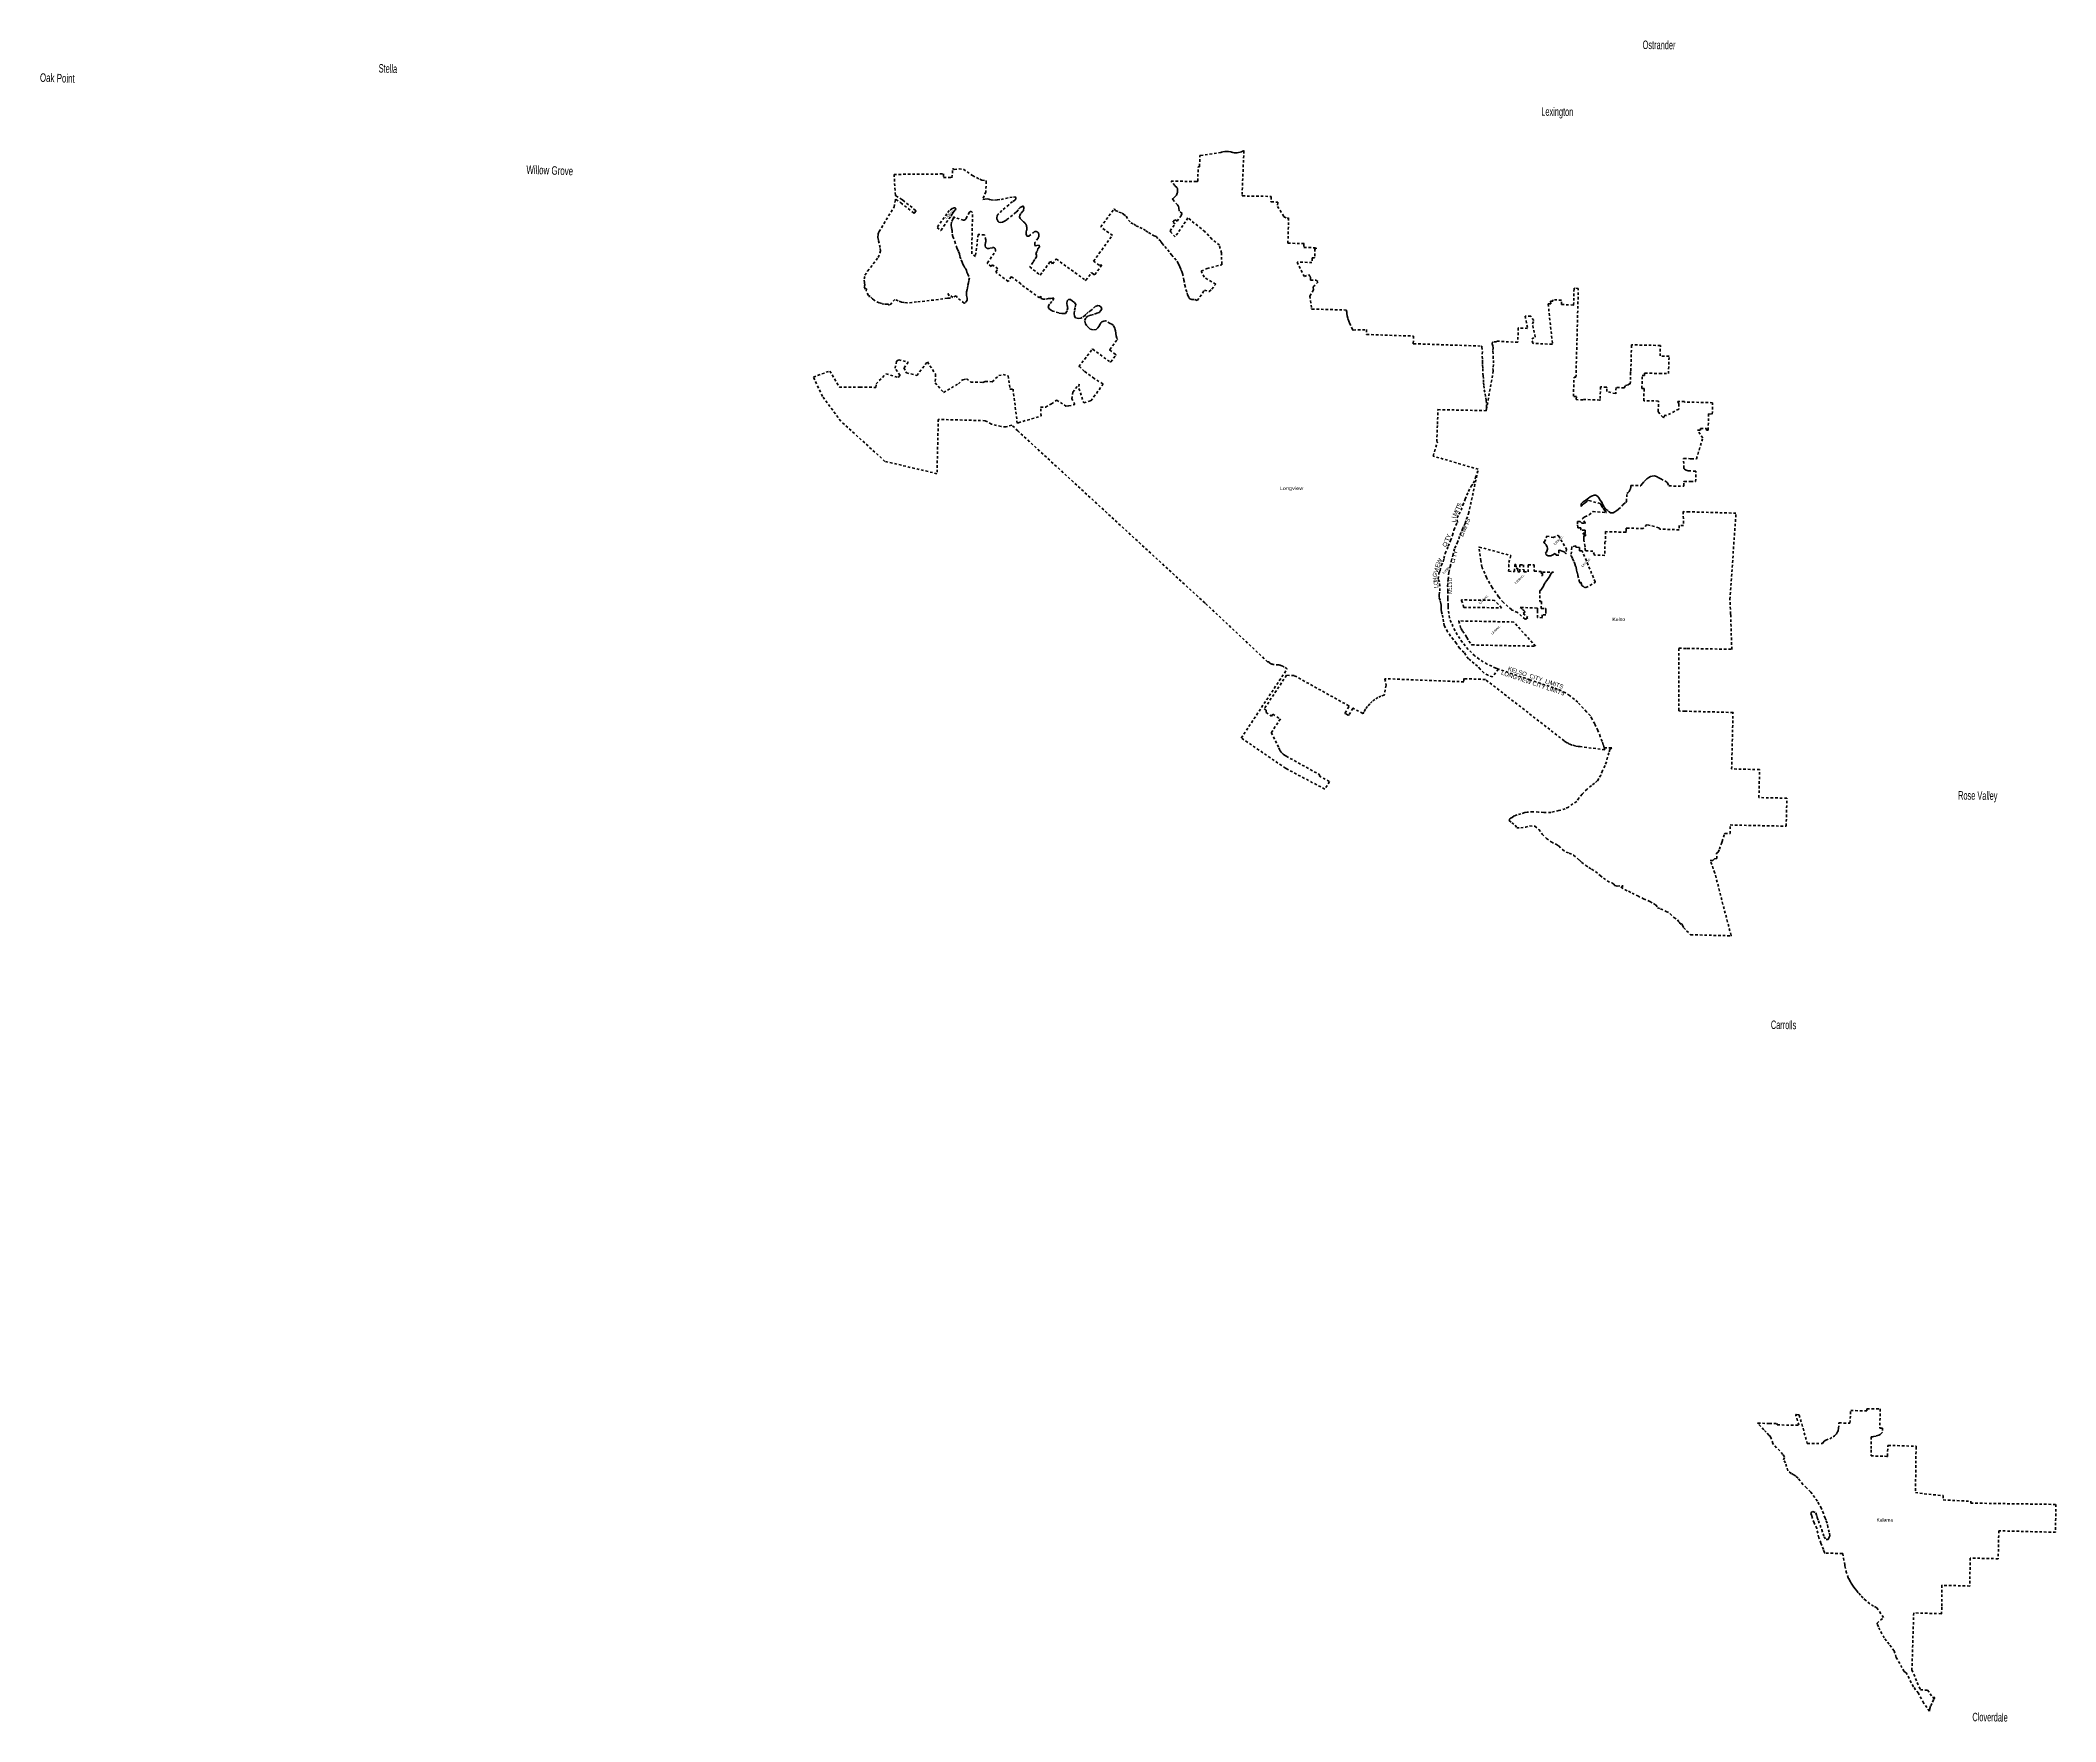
# Model space of a CAD drawing. Header units: feet. Extents: x -903180 to 1023491, y -707744 to 564635.
# Drawn here: x -554272 to -459168, y -550858 to -471551 of the extents above; entities that cross this region are included whole.
import ezdxf

# ---------------------------------------------------------------- set-up
doc = ezdxf.new("R2010")
doc.units = ezdxf.units.FT
doc.header["$LTSCALE"] = 80
doc.linetypes.add('SHORT_DASHED', pattern=[2.7, 1.5, -1.2])
doc.layers.add('13', color=7, linetype='SHORT_DASHED', lineweight=40)
for name, color, linetype in [('15', 7, 'Continuous'), ('16', 7, 'Continuous'), ('36', 7, 'Continuous')]:
    doc.layers.add(name, color=color, linetype=linetype)

msp = doc.modelspace()

# ---------------------------------------------------------------- linework, layer by layer
at = {"layer": '13'}
for p, q in [((-500605.3, -479317.32), (-500837.74, -479055.82)), ((-508026, -479957.05), (-507976, -480013.05)), ((-514629.33, -481484.75), (-514638.43, -481330.02)), ((-509217.31, -481373.72), (-509223.77, -481364.84)), ((-494264.08, -482032.19), (-494962.08, -482010.79)), ((-510637.19, -482280.02), (-510595.43, -482332.3)), ((-504666.12, -482509.73), (-504645.59, -482524.73)), ((-503571.39, -485121.17), (-503624.44, -485005.49)), ((-477820.96, -485945.27), (-479164.23, -485914.26)), ((-479213, -492549.05), (-478776.27, -492558.46)), ((-481395.04, -494654.25), (-481553.97, -494648.07)), ((-496327.97, -500869.06), (-496354, -500868.05)), ((-476430.24, -513714.26), (-476407.54, -513738.06)), ((-471650.49, -539148.65), (-471809.19, -539019.64))]:
    msp.add_line(p, q, dxfattribs=at)
for points in [[(-500837.74, -479055.82), (-500855.75, -479035.55), (-500836.16, -479022.35), (-500801.13, -478998.74), (-500778.76, -478983.68), (-500761.13, -478968.98), (-500743.51, -478954.29), (-500712.16, -478922.03), (-500684.36, -478886.68), (-500660.4, -478848.61), (-500640.55, -478808.25), (-500625.03, -478766.03), (-500614.01, -478722.42), (-500607.61, -478677.9), (-500605.9, -478632.96), (-500608.89, -478588.08), (-500616.56, -478543.76), (-500620.61, -478527.6), (-500621.58, -478524.8), (-500625.36, -478515.87), (-500630.06, -478507.4), (-500635.62, -478499.45), (-500641.94, -478492.11), (-500740.94, -478400.11), (-500915.36, -478191.07), (-499691.25, -478214.63), (-499657.59, -478215.29), (-499656.77, -478195.02), (-499629.51, -477520.02), (-499629.33, -477515.7), (-499608.7, -477516.1), (-499590.03, -477516.46), (-499569.33, -477516.85), (-499568.52, -477496.84), (-499548.46, -477000.05), (-499547.63, -476979.49), (-499534.84, -476978.5), (-499523.79, -476977.64), (-498568.08, -476841.25), (-498557.34, -476839.72), (-498528.08, -476831.54), (-498463, -476813.37), (-498375.91, -476798.64), (-498287.76, -476793.09), (-498199.51, -476796.78), (-498112.13, -476809.68), (-498091.35, -476814.5), (-498064.12, -476820.81), (-498051.35, -476824.65), (-498004.35, -476838.81), (-497935.61, -476851.87), (-497865.88, -476857.67), (-497795.92, -476856.15), (-497726.51, -476847.33), (-497658.4, -476831.31), (-497592.34, -476808.25), (-497538.57, -476782.9), (-497523.75, -476775.23), (-497498.57, -476758.16), (-497496.6, -476757.1), (-497476.54, -476746.6), (-497477.41, -476767.99), (-497562.21, -478867.73), (-497563.14, -478890.77), (-497543.02, -478891.1), (-496211.4, -478912.91), (-496191.41, -478913.24), (-496191.92, -478933.01), (-496197.65, -479153.38), (-496198.16, -479173.17), (-496178.17, -479173.49), (-495898.45, -479178.07), (-495878.2, -479178.4), (-495878.97, -479208.06), (-495883.52, -479383.11), (-495586.17, -479873.1), (-495428.32, -479958.02), (-495367.37, -479922.04), (-495398.46, -481116.99), (-494660.85, -481139.61), (-494639.01, -481140.28), (-494639.58, -481160.22), (-494644.1, -481320.21), (-494060.16, -481338.11), (-494058.11, -481378.19), (-494107.09, -481376.68), (-494125.48, -481376.12), (-494126.04, -481396.07), (-494137.41, -481797.97), (-494137.92, -481815.95), (-494157.98, -481815.33), (-494241.07, -481812.78), (-494257.86, -481812.27), (-494258.42, -481832.17), (-494264.08, -482032.19)], [(-514638.43, -481330.02), (-514720, -480988.05), (-514724.92, -480971.68), (-514737.92, -480914.69), (-514744.89, -480856.65), (-514745.76, -480798.21), (-514740.52, -480739.99), (-514729.21, -480682.65), (-514711.98, -480626.79), (-514689, -480573.05), (-513979, -479405.05), (-513919.01, -479073.53), (-513914.15, -479046.69), (-513895.39, -479058.91), (-513699.6, -479186.45), (-513677.31, -479200.97), (-513659.6, -479215.08), (-513051.75, -479699.31), (-513031.62, -479715.34), (-513018.46, -479695.54), (-512961.07, -479609.13), (-512948.32, -479589.94), (-512967.78, -479574.43), (-513570.47, -479094.31), (-513588.95, -479079.6), (-513610.47, -479065.82), (-513898.53, -478881.39), (-513919.41, -478868.03), (-513920.67, -478848.59), (-513984, -477875.05), (-511650, -477854.05), (-511648, -478025.05), (-511256, -478029.05), (-511211.15, -477626.72), (-511208.34, -477601.51), (-511188.92, -477613.82), (-511141.09, -477644.14), (-510914.23, -477605.36), (-510703.81, -477632.71), (-510540.08, -477756.13), (-510286.41, -477930.26), (-509940.49, -478106.95), (-509834.46, -478151.74), (-509658.59, -478177.71), (-509638.42, -478180.32), (-509639.08, -478207.16), (-509651, -478691.05), (-509801, -479053.05), (-509695, -479041.05), (-509596, -479030.05), (-509524, -479041.79), (-509504, -479045.05), (-509484, -479053.8), (-509409, -479076.05), (-509242, -479091.05), (-509105, -479068.05), (-508933, -479057.05), (-508523, -478969.05), (-508347, -478946.05), (-508275, -478935.05), (-508252, -478954.05), (-508241, -478996.05), (-508241, -479041.05), (-508271, -479080.05), (-508389, -479159.05), (-508572, -479308.05), (-508895, -479582.05), (-509082, -479772.05), (-509124, -479837.05), (-509128, -479924.05), (-509128, -479970.05), (-509101, -480035.05), (-509078, -480096.05), (-509044, -480130.05), (-508979, -480149.05), (-508865, -480134.05), (-508766, -480080.05), (-508659, -480008.05), (-508496, -479879.05), (-508298, -479723.05), (-508195, -479639.05), (-508108, -479513.05), (-508035, -479437.05), (-507971, -479399.05), (-507902, -479373.05), (-507882.8, -479377.82), (-507870.35, -479405.85), (-507865.68, -479457.24), (-507870.35, -479574.02), (-507878.13, -479594.27), (-507902, -479612.05), (-508009, -479722.05), (-508047, -479800.05), (-508060, -479882.05), (-508026, -479957.05)], [(-504645.59, -482524.73), (-504549.33, -482595.05), (-504520.77, -482615.91), (-504509.33, -482600.57), (-504176.5, -482153.94), (-504303.6, -482155.94), (-504568.63, -481964.01), (-503680.94, -480752.61), (-504230.06, -480351.47), (-503607.59, -479516.15), (-503592.7, -479496.16), (-503578.02, -479516.15), (-503537.2, -479571.72), (-503372.24, -479653.04), (-503217.05, -479707.39), (-503152.22, -479746.52), (-503034.49, -479847.81), (-502923.14, -480028.18), (-502811.9, -480159.32), (-502673.49, -480225.01), (-502556.89, -480294.6), (-502392.12, -480373.25), (-502219.55, -480452.52), (-502105.51, -480535.08), (-501969.52, -480612.01), (-501800.33, -480723.86), (-501707.89, -480778.92), (-501617.05, -480810.68), (-501485.71, -480942.34), (-501392.48, -481039.75), (-501333.26, -481134.72), (-501206.56, -481269.86), (-500950.51, -481588.44), (-500889.9, -481664.24), (-500747, -481831.89), (-500621.93, -481973.6), (-500569.53, -482076.13), (-500526.21, -482160.6), (-500495.73, -482234.51), (-500444.29, -482362.95), (-500422.9, -482423.65), (-500407.88, -482459.88), (-500372.38, -482546.79), (-500329.66, -482747.32), (-500302.96, -482861.71), (-500273.83, -483050.57), (-500265.06, -483095.36), (-500211.4, -483309.6), (-500145.47, -483458.54), (-500131.85, -483562.15), (-500068.34, -483687.33), (-500019.01, -483741.97), (-499938.19, -483774.15), (-499794.56, -483779.69), (-499682.62, -483816.66), (-499675.48, -483823.97), (-499335.42, -483339.48), (-499109, -483405.53), (-498986.1, -483294.59), (-498806.15, -483055.24), (-499354.64, -482728.09), (-499489.34, -482438.15), (-499216.63, -482315.69), (-498540, -482143.6), (-498519.71, -482138.44), (-498520.62, -482109.05), (-498537, -481580.05), (-498630, -481214.05), (-498985.01, -480924.14), (-499314.64, -480575.29), (-500115.65, -479929.69), (-500720.53, -480825.45), (-500910.12, -480617.55), (-500930.88, -480601), (-500918.16, -480587.01), (-500960.02, -480542.53), (-500720.7, -480213.94), (-500829.54, -480126.84), (-500749.35, -480024.22), (-500725.4, -480041.36), (-500707.63, -480019.48), (-500626.8, -480084.17), (-500427.01, -479808.58), (-500440.42, -479797.85), (-500381.38, -479717.08), (-500517.2, -479609.02), (-500536.86, -479593.23), (-500536.65, -479585.57), (-500535.83, -479556.2), (-500539.79, -479499.79), (-500549.63, -479444.1), (-500565.24, -479389.74), (-500578.35, -479357.32), (-500585.53, -479339.56), (-500605.3, -479317.32)], [(-509223.77, -481364.84), (-509231.14, -481356.68), (-509239.31, -481349.34), (-509248.21, -481342.89), (-509257.73, -481337.41), (-509267.77, -481332.95), (-509278.22, -481329.57), (-509288.97, -481327.3), (-509299.9, -481326.17), (-509310.89, -481326.18), (-509321.81, -481327.34), (-509332.56, -481329.64), (-509343, -481333.05), (-509484, -481361.05), (-509485.51, -481361.7), (-509499.34, -481366.8), (-509513.63, -481370.43), (-509528.23, -481372.54), (-509542.96, -481373.11), (-509557.67, -481372.14), (-509572.21, -481369.64), (-509586.4, -481365.64), (-509600.09, -481360.17), (-509613.14, -481353.3), (-509625.39, -481345.1), (-509636.73, -481335.67), (-509647.01, -481325.1), (-509656.14, -481313.52), (-509664, -481301.05), (-509685, -481242.05), (-509689, -481185.05), (-509667, -481097.05), (-509661.51, -481079.65), (-509655.01, -481050.7), (-509651.58, -481021.24), (-509651.24, -480991.58), (-509654, -480962.05), (-509721.72, -480720.28), (-510013.15, -480714.36), (-510143.48, -481752.3), (-510319.95, -481618.18), (-510281, -479673.14), (-510301.07, -479654.99), (-510321, -479639.84), (-510323.99, -479638.13), (-510332.24, -479634.49), (-510340.83, -479631.74), (-510349.66, -479629.89), (-510358.63, -479628.98), (-510367.65, -479629.01), (-510376.62, -479629.98), (-510385.44, -479631.89), (-510394, -479634.71), (-510402.23, -479638.4), (-510410.03, -479642.94), (-510417.31, -479648.27), (-510423.99, -479654.32), (-510430, -479661.05), (-510593, -479966.05), (-510596.45, -479974.42), (-510601.1, -479983.11), (-510606.63, -479991.26), (-510612.97, -479998.78), (-510620.07, -480005.6), (-510627.85, -480011.64), (-510636.21, -480016.84), (-510645.07, -480021.13), (-510654.33, -480024.48), (-510663.89, -480026.84), (-510673.65, -480028.18), (-510683.49, -480028.5), (-510693.31, -480027.79), (-510703, -480026.05), (-511102, -479922.05), (-511184.17, -479877.46), (-511185.95, -479934.07), (-511203.02, -479986.42), (-511269.02, -480135.49), (-511292.91, -480274.31), (-511274.7, -480410.86), (-511247.39, -480515.55), (-511242.84, -480688.52), (-511215.53, -480806.86), (-511115.39, -481039), (-511043.42, -481270.21), (-511040.6, -481285.38), (-511003.4, -481391.73), (-510944.42, -481505.16), (-510899.67, -481621.93), (-510873.25, -481743.85), (-510818.17, -481897.31), (-510773.51, -482016.09), (-510731.64, -482108.59), (-510691.48, -482194.97), (-510637.19, -482280.02)], [(-507976, -480013.05), (-507932, -480056.05), (-507923.67, -480064.05), (-507914, -480084.05), (-507894, -480096.51), (-507880.19, -480105.12), (-507848.76, -480129.61), (-507820.07, -480157.26), (-507794.42, -480187.75), (-507772.1, -480220.76), (-507753.35, -480255.92), (-507738.38, -480292.84), (-507727.36, -480331.13), (-507720.39, -480370.36), (-507717.57, -480410.1), (-507718.91, -480449.93), (-507724.41, -480489.39), (-507734, -480528.05), (-507743.78, -480581.94), (-507747.87, -480636.55), (-507746.24, -480691.3), (-507740.31, -480735.05), (-507737.01, -480755.02), (-507722.61, -480775.05), (-507718.41, -480778.99), (-507712.33, -480783.6), (-507705.8, -480787.56), (-507698.9, -480790.8), (-507691.69, -480793.31), (-507684.26, -480795.05), (-507676.69, -480796.01), (-507669.06, -480796.17), (-507661.46, -480795.53), (-507653.96, -480794.1), (-507646.66, -480791.89), (-507639.63, -480788.93), (-507632.94, -480785.25), (-507626.67, -480780.9), (-507419, -480625.05), (-507407.97, -480613.07), (-507395.75, -480602.32), (-507382.47, -480592.9), (-507368.28, -480584.92), (-507353.33, -480578.46), (-507337.79, -480573.61), (-507321.83, -480570.4), (-507305.62, -480568.89), (-507289.34, -480569.07), (-507273.16, -480570.96), (-507257.28, -480574.52), (-507241.85, -480579.73), (-507227.05, -480586.52), (-507213.05, -480594.82), (-507199.99, -480604.54), (-507188.01, -480615.57), (-507177.25, -480627.79), (-507174, -480632.05), (-507163.41, -480665.75), (-507156.41, -480700.37), (-507153.06, -480735.54), (-507153.41, -480770.86), (-507157.44, -480805.95), (-507165.13, -480840.43), (-507176.37, -480873.92), (-507181, -480885.05), (-507338.35, -481080.76), (-507340.68, -481227.05), (-507341.01, -481247.96), (-507321, -481243.41), (-507251.03, -481227.51), (-507134.22, -481208.5), (-507124.44, -481292.97), (-507193.3, -481393.43), (-507240.82, -481520.52), (-507291.37, -481611.43), (-507257.23, -481684.51), (-507259.32, -481762.65), (-507342.9, -481888.8), (-507399.31, -481973.54), (-507397.56, -481992.48), (-507413.42, -482012.48), (-507428.32, -482032.48), (-507584.32, -482241.81), (-507087.64, -482621.27), (-506602.38, -481970.12), (-506558, -482032.05), (-506504.51, -482089.81), (-506353.1, -481886.64), (-506333.98, -481860.99), (-506318.19, -481872.52), (-504962.51, -482862.88), (-504941, -482878.59), (-504929.3, -482862.88), (-504681.31, -482530.12), (-504666.12, -482509.73)], [(-510595.43, -482332.3), (-510566.75, -482406.07), (-510548.47, -482487.38), (-510498.57, -482580.27), (-510422.27, -482752.84), (-510454.4, -482880), (-510469.25, -482981.84), (-510504.05, -483122.94), (-510511.35, -483235.2), (-510536.91, -483308.38), (-510560.36, -483421.87), (-510566.43, -483508.05), (-510558.37, -483592.89), (-510548.89, -483647.64), (-510531.76, -483710.8), (-510536.02, -483801.08), (-510607.88, -483918.29), (-510659.23, -483963.34), (-510679.43, -483947.33), (-511013.67, -483682.47), (-511057.34, -483602.2), (-511209.57, -483678.93), (-511447.94, -483499.5), (-511447.94, -483499.5), (-511330.5, -483710.96), (-511463.14, -483714.55), (-511679.83, -483751.41), (-512320.38, -483823.28), (-512918.61, -483893.53), (-513141.82, -483918.89), (-513375.56, -483935.35), (-513526.75, -483920.55), (-513625.76, -483897.91), (-513792.2, -483845.34), (-513949.17, -483767.87), (-514192.68, -484044.89), (-514280.8, -483991.59), (-514430.47, -483995.16), (-514556.57, -483972.04), (-514684.99, -483936.25), (-514918.53, -483808.78), (-514996.13, -483747.52), (-515123.69, -483605.56), (-515129.95, -483614.62), (-515165.22, -483637.38), (-515167.49, -483627.14), (-515141.32, -483608.93), (-515145.87, -483598.7), (-515148.77, -483597.65), (-515193.66, -483579.35), (-515305.33, -483361.13), (-515288.09, -483306.29), (-515307.44, -483263.06), (-515338.15, -483282.4), (-515392.77, -483165.21), (-515359.76, -483107.19), (-515384.79, -482977.49), (-515393.9, -482804.55), (-515357.49, -482631.61), (-515230.06, -482440.47), (-514729.45, -481794.22), (-514629.33, -481484.75)], [(-503624.44, -485005.49), (-503702.93, -484941.29), (-503792.4, -484912.89), (-503959.83, -484800.24), (-504009.6, -484786.91), (-504084.01, -484795), (-504177.15, -484828.66), (-504224.68, -484881.56), (-504258.46, -484944.84), (-504315.29, -485045.61), (-504361.15, -485110.59), (-504453.51, -485190.38), (-504598.37, -485208.66), (-504729.87, -485177.16), (-504794.44, -485117.32), (-504884.21, -485024.75), (-504951.61, -484920.73), (-504991.46, -484761.29), (-504927.64, -484624.61), (-504801.37, -484551.71), (-504692.1, -484514.46), (-504528.35, -484464.59), (-504413.06, -484427.5), (-504309.63, -484384.08), (-504224.91, -484290.05), (-504182.85, -484216.96), (-504208.97, -484144.09), (-504293.42, -484077.73), (-504361.17, -484061.92), (-504488.8, -484110.72), (-504620.26, -484227.6), (-504694.22, -484293.84), (-504816.86, -484380.87), (-504927.63, -484474.23), (-504969.05, -484523.27), (-505111.94, -484617.79), (-505163.11, -484656.56), (-505269.79, -484671.82), (-505343.5, -484653.86), (-505415.15, -484633.94), (-505475.29, -484558.18), (-505482.04, -484435.7), (-505465.94, -484283.73), (-505433.87, -484134.19), (-505406.61, -484014.59), (-505472.11, -483914.63), (-505566.63, -483850.01), (-505661.1, -483783.38), (-505753.17, -483776.97), (-505817.16, -483845.48), (-505836.56, -483971.29), (-505814.88, -484060.08), (-505783.55, -484163.16), (-505817.35, -484302.63), (-505844.96, -484360.06), (-505899.14, -484436.84), (-505989.53, -484442.51), (-506073.69, -484440.31), (-506215.21, -484408.55), (-506415.82, -484337.14), (-506493.7, -484325.09), (-506602.14, -484256.09), (-506676.78, -484198), (-506712.28, -484100.83), (-506622.37, -483962.82), (-506492.11, -483815.83), (-506439.23, -483712.95), (-506511.2, -483705.06), (-506591.94, -483725), (-506688.45, -483734.52), (-506845.71, -483766.51), (-506943.79, -483759.94), (-507034.99, -483721.46), (-507052.61, -483642.06), (-507058.81, -483614.15), (-507077.05, -483638.19), (-507123.6, -483699.53), (-507993.9, -483064.89), (-507994, -483032.05), (-508448, -482698.05), (-508598, -482923.05), (-509182, -482486.05), (-509088, -482329.05), (-509339, -482134.05), (-509407, -482221.05), (-509574, -482084.41), (-509590.59, -482070.84), (-509574.94, -482048.05), (-509196, -481495.05), (-509199.59, -481434.67), (-509200.55, -481418.57), (-509206.86, -481394.67), (-509207.32, -481393.25), (-509211.8, -481383.22), (-509217.31, -481373.72)], [(-494962.08, -482010.79), (-494623.29, -482698.56), (-494425.93, -482599.62), (-494348.08, -482701.05), (-494336.12, -482716.63), (-494335.44, -482741.05), (-494332.64, -482840.61), (-494332.07, -482860.94), (-494322.86, -482861.22), (-494085.19, -482868.45), (-493964, -482941.05), (-494185.11, -483160.86), (-494204.84, -483180.47), (-494203.88, -483196.13), (-494195.98, -483324.37), (-494366, -483613.05), (-494287.39, -484201.09), (-494284.42, -484223.37), (-494264.72, -484223.97), (-492661.02, -484273.24), (-492640.67, -484273.87), (-492635.27, -484292.64), (-492626.6, -484322.76), (-492617.51, -484374.12), (-492615.87, -484394.74), (-492614.39, -484413.24), (-492611.78, -484434.74), (-492598.16, -484546.88), (-492568.39, -484676.63), (-492525.22, -484802.55), (-492505.78, -484847.23), (-492496.99, -484867.44), (-492487.75, -484887.23), (-492344.55, -485194.09), (-492333.1, -485218.64), (-492315.22, -485218.08), (-491688.05, -485198.2), (-491682.86, -485424.95), (-489472.69, -485501.87), (-489481.99, -485853.06), (-489482.22, -485861.76), (-489462.52, -485862.44), (-486261.42, -485973.85), (-486241.66, -485974.54), (-486240.88, -486003.33), (-486240.53, -486016.53), (-486222.27, -486233.55), (-486230.33, -486459.92), (-486218.75, -486626.64), (-486209.13, -486717.12), (-486209.41, -486877.52), (-486197.51, -487032.22), (-486193.6, -487260.91), (-486180.62, -487375.53), (-486171.58, -487562.24), (-486161.31, -487702.87), (-486147.02, -487843.6), (-486133.97, -488030.41), (-486097.14, -488227.87), (-486065.95, -488411.15), (-486035.43, -488544.28), (-486020.69, -488743.17), (-486026.56, -488887.38), (-486039.23, -489019.86)], [(-479164.23, -485914.26), (-479184, -485913.8), (-479184.76, -485942.33), (-479217.36, -487176.09), (-479224.43, -487216.09), (-479224.5, -487218.05), (-479242.41, -487751.05), (-479243.12, -487772.12), (-479265, -487759.72), (-479284.14, -487748.87), (-479343.99, -487806.74), (-479488.05, -487841.52), (-479507.67, -487920.48), (-479512.7, -487940.7), (-479538.8, -487939.75), (-479912.75, -487926.17), (-479923.3, -488202.28), (-479924.08, -488222.67), (-479945.6, -488217.14), (-480355.16, -488111.91), (-480349.06, -487930.31), (-480348.39, -487910.34), (-480369.12, -487909.58), (-480648.19, -487899.45), (-480668.2, -488494.99), (-480669.01, -488519.1), (-480688.87, -488518.38), (-481469.74, -488490.02), (-481478.24, -488511.82), (-481768.97, -488499.55), (-481788.96, -488498.7), (-481788.3, -488478.98), (-481783.92, -488348.79), (-481929.16, -488342.66), (-481895.6, -487444.76), (-481805.39, -487445.86), (-481694.63, -483254.22), (-481874.72, -483243.97), (-481894.4, -483242.86), (-481895.25, -483274.95), (-481914.89, -484018.14), (-481915.55, -484042.95), (-481935.42, -484041.82), (-482494.03, -484006.88), (-482489.08, -483808.64), (-482895.65, -483786.41), (-482897.52, -483861.41), (-483000.02, -483855.81), (-482986.22, -483985.94), (-483106.94, -483975.16), (-483118.78, -483974.48), (-483116.68, -483994.02), (-482913.64, -485880.32), (-482912.68, -485889.28), (-482931.49, -485888.21), (-483848.66, -485842.68), (-483892.6, -485638.01), (-483727.52, -485549.38), (-483860.57, -484929.62), (-483797.86, -484772.75), (-483939.03, -484568.51), (-484205.7, -484560.66), (-484085.2, -485141.48), (-484526.49, -485116.37), (-484550.82, -485796.08), (-485550.75, -485739.19), (-485553.96, -485776.58), (-485732.85, -485766.4), (-485745.23, -485790.84), (-485765.41, -485870.52), (-485731.75, -485961.63), (-485714.39, -486062.34), (-485722.58, -486218.52), (-485712.66, -486447.36), (-485702.04, -486650.15), (-485703.28, -486846.62), (-485730.31, -487032.38), (-485706.78, -487127.24), (-485706.36, -487143.65), (-486038.38, -489015.07), (-486039.23, -489019.86)], [(-496354, -500868.05), (-499283.33, -498118.7), (-499303.33, -498106.22), (-499323.33, -498087.82), (-508100.82, -490013.89), (-508110, -490005.45), (-508150, -489968.86), (-508430.91, -489699.74), (-508696.95, -489782.68), (-508935.74, -489766.96), (-509392.29, -489652.12), (-509682.66, -489492.15), (-511895.65, -489431.13), (-511958.39, -491991.67), (-514411.75, -491411.54), (-516495.43, -489514.33), (-517358.82, -488344.03), (-517792.63, -487432.45), (-517021.43, -487151.76), (-516563.94, -487913.14), (-515589.89, -487903.95), (-514837.23, -487922.55), (-514835.83, -487756.05), (-514361.99, -487282.81), (-513789.39, -487459.93), (-513700.92, -487353.09), (-513938.88, -487017.28), (-513863.42, -486689.04), (-513764.99, -486620.42), (-513313.46, -486724.21), (-513523.97, -487005.07), (-513398.09, -487236.41), (-512912.27, -487354.61), (-512410.5, -486722.68), (-512020.68, -487304.09), (-512041.03, -487702.58), (-511646.58, -488165.98), (-510949.48, -487750.57), (-510769.08, -487576.51), (-510733.37, -487565.07), (-510570.32, -487513.13), (-510365.32, -487670.07), (-509794.77, -487683.66), (-509685.13, -487638.48), (-509349.74, -487657.84), (-509046.6, -487367.42), (-508838.6, -487317.4), (-508597.4, -487379.44), (-508515.67, -488000.79), (-508371.14, -488000.79), (-508172.58, -489605.61), (-508131.09, -489593.64), (-508111.09, -489587.57), (-507044.7, -489266.21), (-507070.91, -488849.02), (-506840.51, -488847.05), (-506557.96, -488701.58), (-506314.62, -488518.91), (-505870.79, -488802.13), (-505737.07, -488791.15), (-505446.83, -488735.68), (-505587.25, -488464.62), (-505548.67, -488142.83), (-505256.34, -487765.02), (-505260.83, -487969.34), (-505032.33, -488652.91), (-504693.43, -488550.03), (-504128.07, -487786.38), (-504116.75, -487771.1), (-504133.26, -487759.74), (-504537, -487500.05), (-505002, -487165.05), (-505219, -486955.05), (-505234.22, -486943.58), (-505258, -486942.05), (-504639.87, -486132.3), (-504621.1, -486107.72), (-504604.6, -486119.89), (-503792.84, -486718.37), (-503770.07, -486735.17), (-503753.85, -486713.12), (-503522.28, -486398.3), (-503508.68, -486379.81), (-503530.7, -486363.32), (-503796.23, -486164.47), (-503812.85, -486152.02), (-503801.52, -486136.61), (-503455.95, -485666.81), (-503435.25, -485638.67), (-503444.94, -485626.81), (-503465.92, -485601.13), (-503499.09, -485491.99), (-503521.87, -485369.09), (-503540.97, -485258.31), (-503571.39, -485121.17)], [(-478776.27, -492558.46), (-478746.47, -492559.1), (-478740.53, -492551.56), (-478679.25, -492473.72), (-478585.97, -492359.86), (-478524.04, -492293.3), (-478466.43, -492238.66), (-478368.43, -492173.05), (-478286.99, -492127.05), (-478206.09, -492101.09), (-478105.74, -492097.7), (-478010.42, -492132.26), (-477897.49, -492183.33), (-477796.79, -492242.1), (-477618.54, -492324.95), (-477521, -492393.11), (-477499.43, -492401.26), (-477491.23, -492418.05), (-477417, -492570.05), (-476737.81, -492582.95), (-476717.82, -492583.33), (-476717.91, -492565.08), (-476718.84, -492379.9), (-476718.94, -492359.91), (-476700.99, -492360.04), (-476430, -492361.91), (-476410, -492362.05), (-476390, -492362.98), (-476159.77, -492366.08), (-476142.63, -491891.05), (-476141.91, -491871.05), (-476162, -491870.48), (-476388.98, -491863.97), (-476408.98, -491863.67), (-476428.98, -491863.06), (-476462.27, -491861.49), (-476509.37, -491854.29), (-476555.46, -491842.2), (-476600.04, -491825.37), (-476642.61, -491803.96), (-476682.7, -491778.22), (-476701.97, -491762.79), (-476721.99, -491746.76), (-476722.07, -491730.03), (-476724.2, -491302.03), (-476724.3, -491282.05), (-476707.99, -491282.13), (-476409, -491283.68), (-476405.83, -491283.7), (-476369, -491284.47), (-476119.27, -491289.66), (-475825.17, -490307.69), (-476065, -489940.66), (-476058.74, -489939.75), (-475926.88, -489939.75), (-475924.51, -489861.35), (-475643.58, -489867.65), (-475645.61, -489934.79), (-475567.6, -489935.45), (-475544.57, -489175.16), (-475372.62, -489179.29), (-475356.43, -488644.53), (-476685.38, -488612.57), (-476685.56, -488588.55), (-476996.18, -488581.08), (-476997.02, -488605.95), (-476947.73, -488696.82), (-476955.33, -488948), (-477553, -489254.57), (-477583.82, -489220.36), (-477663.43, -489331.51), (-477679.22, -489353.55), (-477699.04, -489331.51), (-477913.42, -489093.01), (-477926.25, -489078.74), (-477925.39, -489053.01), (-477908.95, -488563.93), (-478608.81, -488547.77), (-478590.22, -487994.76), (-478589.53, -487974.23), (-478609.55, -487973.5), (-478693.3, -487970.46), (-478674.5, -487365.95), (-478593.94, -487367.81), (-478569.18, -487368.38), (-478568.51, -487348.27), (-478565.82, -487268.37), (-478565.15, -487248.44), (-478548.12, -487248.83), (-477888.52, -487264.06), (-477865.3, -487264.59), (-477443.42, -487273.96), (-477412.77, -486449.43), (-477837.73, -486439.98), (-477820.96, -485945.27)], [(-486413, -491785.05), (-488550, -491161.05), (-488342.34, -490487), (-488374.96, -490479.17), (-488342.9, -489657.87), (-488316.08, -488970.76), (-486047.07, -489019.69), (-486039.23, -489019.86)], [(-485467.83, -501212.24), (-485738.38, -501578.25), (-485742.44, -501576.55), (-485744.16, -501575.91), (-485954.46, -501501.67), (-486141.92, -501400.01), (-486322.78, -501208.3), (-486459.3, -501078.02), (-486603.73, -500943.51), (-486884.01, -500724.87), (-487087.77, -500424.2), (-487298.37, -500221.6), (-487451.97, -499988.55), (-487591.46, -499822.09), (-487865.34, -499451.21), (-488019.26, -499160), (-488057.99, -498974.38), (-488084.35, -498777.08), (-488119.94, -498621.63), (-488148.79, -498510.49), (-488161.05, -498379.78), (-488161.08, -498311.6), (-488163, -498269.05), (-488162, -498213.05), (-488166.22, -498180.12), (-488169.02, -498160.94), (-488174.71, -498140.12), (-488182.21, -498112.7), (-488220.27, -497961.32), (-488257.02, -497836.05), (-488265.56, -497705.49), (-488234.53, -497519.83), (-488232.37, -497289.3), (-488253.06, -497088.25), (-488309.75, -496958.45), (-488270.67, -496696.8), (-488221.1, -496567.76), (-488160.35, -496320.72), (-488065.41, -496144.74), (-488033.23, -495991.19), (-487970.91, -495760.22), (-487833.4, -495416.93), (-487721.86, -495145.15), (-487634.96, -494894.77), (-487561.92, -494638.02), (-487402.26, -494291.3), (-487406.65, -494080.65), (-487333.86, -493908.1), (-487226.36, -493712.4), (-487142.05, -493484.02), (-487036.2, -493200.05), (-486878.12, -492837.25), (-486748.76, -492573.95), (-486636.86, -492438.51), (-486543.68, -492178.28), (-486413, -491785.05)], [(-485467.83, -501212.24), (-485583.64, -501167.61), (-485992.86, -500977.69), (-486380, -500746.05), (-486579.29, -500582.4), (-486889.52, -500280.91), (-487166.55, -499948.65), (-487407.32, -499589.25), (-487609.21, -499206.65), (-487770, -498805.05), (-487835.09, -498358.05), (-487835.99, -498351.89), (-487836.24, -498318.05), (-487837, -498214.05), (-487855, -497865.05), (-487847, -497547.05), (-487862, -497293.05), (-487836, -496975.05), (-487803, -496651.05), (-487735, -496372.05), (-487691, -496127.05), (-487619, -495858.05), (-487524, -495512.05), (-487413, -495262.05), (-487277, -494899.05), (-487169, -494637.05), (-487037, -494337.05), (-486886.74, -493910.05), (-486883.52, -493890.05), (-486879.05, -493870.05), (-486413, -491785.05)], [(-481553.97, -494648.07), (-481573, -494647.33), (-481573, -494627.29), (-481573, -494567.06), (-481573, -494547.26), (-481598, -494546.28), (-481705.85, -494542.08), (-481724.25, -494541.36), (-481725.07, -494521.3), (-481731.66, -494358.77), (-481727.4, -494260.99), (-481726.53, -494241.05), (-481708, -494241.77), (-481622.61, -494245.1), (-481602.54, -494245.88), (-481584.55, -494265.8), (-481550.5, -494303.51), (-481532.3, -494323.66), (-481516.06, -494324.29), (-481375.98, -494329.74), (-481352.08, -494330.67), (-481365.22, -494310.52), (-481482.1, -494131.3), (-481496.58, -494109.09), (-481479.56, -494096.46), (-481386, -494027.05), (-481181, -493938.05), (-480998, -493777.05), (-480402.86, -493820.38), (-480371.64, -493822.66), (-480390.14, -493801.84), (-480394.96, -493796.42), (-480457, -493716.61), (-480538.15, -493602.2), (-480595.91, -493512.47), (-480631.53, -493427.52), (-480640.52, -493407.61), (-480660.56, -493402.05), (-481213.06, -493248.8), (-481231.67, -493243.64), (-481250.76, -493263.25), (-481292.19, -493305.83), (-481373.9, -493361.84), (-481476.18, -493437.37), (-481547.84, -493515.88), (-481565.42, -493535.14), (-481564.98, -493515.88), (-481563.32, -493444.67), (-481562.7, -493417.77), (-481550.14, -493404.67), (-481522.66, -493376.01), (-481463.1, -493323.42), (-481393.69, -493277.11), (-481342.52, -493238.34), (-481260.82, -493182.33), (-481209.65, -493143.56), (-481140.02, -493089.24), (-481076.78, -493048.78), (-481032.16, -493029.89), (-480953.32, -493005.88), (-480864.99, -493002.17), (-480776.32, -493060.63), (-480730.16, -493134.02), (-480664.93, -493244), (-480581.34, -493342.42), (-480536.25, -493455.88), (-480467.11, -493569.97), (-480407.3, -493657.75), (-480293.11, -493736.92), (-480238.29, -493786.48), (-480171.35, -493832.34), (-480101.37, -493840.18), (-480047.27, -493841.59), (-479975.75, -493791.32), (-479881.91, -493731.61), (-479818.35, -493679.13), (-479797.83, -493661.62), (-479635.67, -493521.49), (-479579.64, -493450.77), (-479460.63, -493349.61), (-479436, -493332.59), (-479415.94, -493318.72), (-479415.65, -493302.05), (-479409, -492927.05), (-479398.02, -492920.03), (-479363.14, -492894.22), (-479331.14, -492864.91), (-479302.39, -492832.42), (-479277.18, -492797.09), (-479255.81, -492759.33), (-479238.5, -492719.54), (-479225.45, -492678.15), (-479216.79, -492635.63), (-479212.63, -492592.44), (-479213, -492549.05)], [(-476407.54, -513738.06), (-476391.17, -513738.5), (-474503, -513789.51), (-474482.48, -513790.06), (-474487.69, -513770.05), (-475253.62, -510827.65), (-475466.22, -510238.08), (-475346.35, -510235.57), (-475269.94, -510153.33), (-475160.02, -510149.41), (-475168.7, -509891.57), (-475151.14, -509881.78), (-475131.94, -509873.06), (-475110.99, -509859.09), (-475097.03, -509841.64), (-475038.46, -509699.23), (-474941.13, -509431.22), (-474900.7, -509344.45), (-474805.99, -508993.21), (-474777.81, -508960.67), (-474532.6, -508966.34), (-474523.32, -508562.39), (-471883.93, -508619.3), (-471852.83, -507298.98), (-473172.47, -507268.22), (-473141.39, -505948.59), (-474461.04, -505917.83), (-474394.48, -503255.24), (-476613, -503195.69), (-476633, -503194.05), (-476653, -503193.36), (-476932, -503183.71), (-476952, -503183.02), (-476952, -503163.05), (-476952, -500225.72), (-476595.21, -500232.88), (-476575.21, -500233.6), (-476555.21, -500234.01), (-474453.72, -500277.53), (-474504.65, -498648.05), (-474506, -498628.05), (-474506.95, -498608.05), (-474539.63, -497918.39), (-474253.86, -493854.21), (-476425.14, -493791.92), (-476445.14, -493792.43), (-476465.14, -493791.78), (-476740.64, -493782.8), (-476735.56, -494443.62), (-476935.61, -494437.11), (-476934.07, -494637.26), (-477840.99, -494607.72), (-477894.82, -494543.24), (-478456.02, -494391.04), (-478635.96, -494581.82), (-479411.01, -494556.57), (-479430.99, -494555.92), (-479431.23, -494577.98), (-479432.96, -494735.83), (-479433.18, -494755.95), (-479456.9, -494755.18), (-480413.51, -494724.02), (-480409.8, -495204.39), (-480449.82, -495203.09), (-480444.87, -495843.59), (-480930.33, -495827.78), (-481006.9, -495645.18), (-481328.26, -495634.72), (-481346.51, -495634.13), (-481351.79, -495614.07), (-481395, -495450.05), (-481370.88, -495420.86), (-481440, -495124.05), (-481440, -495121.05), (-481440, -495101.05), (-481437.8, -495081.05), (-481435.52, -494942.78), (-481435.2, -494922.89), (-481417.91, -494923.56), (-481373.69, -494925.28), (-481349.34, -494926.23), (-481350.02, -494906.06), (-481351.36, -494866.11), (-481436.8, -494862.79), (-481452.5, -494862.18), (-481457.86, -494842.01), (-481463.69, -494820.05), (-481468.61, -494801.5), (-481449, -494802.26), (-481388.05, -494804.64), (-481367.71, -494805.43), (-481368.5, -494785.42), (-481372.83, -494675.03), (-481372.98, -494655.11), (-481395.04, -494654.25)], [(-480470, -504916.05), (-480442.9, -505011.14), (-481608.94, -504867.24), (-481624.26, -504865.35), (-481648.94, -504863.15), (-481708.44, -504857.84), (-481844.67, -504834.25), (-481977.69, -504796.55), (-482106.04, -504745.15), (-482228.31, -504680.62), (-482323.17, -504617.05), (-482343.01, -504603.76), (-482363.17, -504588.08), (-486077.53, -501699.81), (-487100.19, -501659.24), (-487097.33, -501809.46), (-490807.98, -501662.22), (-490828.76, -501661.4), (-490824.68, -501681.43), (-490766, -501969.05), (-490854, -502434.05), (-491006.81, -502486.41), (-491153.32, -502554.45), (-491291.91, -502637.44), (-491421.06, -502734.46), (-491539.37, -502844.45), (-491645.53, -502966.2), (-491738.38, -503098.38), (-491816.91, -503239.55), (-491841.67, -503293.7), (-491851.42, -503315), (-491870.82, -503304.25), (-492318.66, -503056.11), (-492331.63, -503048.93), (-492341.07, -503065.03), (-492521.08, -503372.1), (-492533.17, -503392.74), (-492554.34, -503381.11), (-492693.01, -503304.88), (-492708.5, -503296.37), (-492695.33, -503273.89), (-492517.82, -502971.08), (-492506.62, -502951.96), (-492528.21, -502940), (-495109.75, -501509.61), (-495464.88, -501502.86), (-496517.65, -503085.27), (-496430, -503144.95), (-496430, -503262.53), (-496167.17, -503425.04), (-496111.75, -503341.74), (-495754.33, -503562.75), (-496182.04, -504205.63), (-495824.02, -504929.07), (-495795.17, -504996.59), (-495759.42, -505060.72), (-495717.17, -505120.77), (-495668.87, -505176.07), (-495615.05, -505226.02), (-495556.3, -505270.07), (-495493.28, -505307.74), (-495477.01, -505316.07), (-493898.76, -506190.56), (-493927.54, -506243.2), (-493441.08, -506512.74), (-493660.11, -506870.66), (-495439.52, -505923.68), (-495447.07, -505919.66), (-495480.75, -505901.74), (-495513, -505885.05), (-497599.34, -504456.09), (-495433.1, -501200.05), (-495581.21, -501108.63), (-495602.77, -501095.33), (-495621.21, -501083.01), (-495642.07, -501069.71), (-495682.62, -501049.49), (-495725.06, -501033.61), (-495768.93, -501022.25), (-495793.75, -501018.54), (-495813.82, -501015.54), (-495833.75, -501013.58), (-496058.31, -500991.5), (-496078.35, -500989.54), (-496098.31, -500986.92), (-496125.13, -500982.04), (-496157.6, -500972.53), (-496188.91, -500959.69), (-496218.71, -500943.64), (-496226.66, -500938.21), (-496245.15, -500925.59), (-496266.66, -500906.29), (-496287.97, -500887.16), (-496307.24, -500869.87), (-496327.97, -500869.06)], [(-480470, -504916.05), (-480515.27, -504774.23), (-480567.26, -504622.65), (-480655.95, -504386.66), (-480769.86, -504108.59), (-480918.77, -503796.54), (-481037.38, -503568.65), (-481125.42, -503411.84), (-481307.77, -503218.44), (-481462.95, -503053.79), (-481723.42, -502776.77), (-481873.11, -502635.65), (-482108.23, -502456.89), (-482305.74, -502333.54), (-482515.79, -502224.82), (-482692.4, -502152.69), (-482865.35, -502089.97), (-483984.56, -501711.55), (-485467.83, -501212.24)], [(-480470, -504916.05), (-480131.95, -504924.52), (-480111.95, -504928.37), (-480131.95, -504930.99), (-480201.13, -504996.33), (-480259.95, -505159.09), (-480316.04, -505366.05), (-480364.52, -505587.27), (-480429.7, -505761.88), (-480548.8, -505999.11), (-480632.92, -506205.27), (-480732.75, -506371.18), (-480798.27, -506480.08), (-480801.36, -506485.21), (-480926.82, -506595.91), (-481078.31, -506705.87), (-481283.43, -506868.43), (-481510.96, -507112.57), (-481676.61, -507296.33), (-481771.36, -507454.04), (-481954.84, -507561.07), (-482159.73, -507715.62), (-482308.53, -507801.59), (-482611.46, -507881.12), (-482988.84, -507970.54), (-483329.57, -507970.76), (-483571.53, -507951.77), (-483835.64, -507936.15), (-484104.97, -507962.5), (-484225.71, -507979.08), (-484405.91, -508042.08), (-484587.41, -508080.98), (-484719.26, -508135.35), (-484813.58, -508208.85), (-484864.34, -508231.45), (-484934.34, -508295.62), (-484950.15, -508357.34), (-484836.79, -508456.86), (-484679.53, -508563.67), (-484601.02, -508690.27), (-484411.01, -508703.76), (-484191.4, -508663.95), (-483995.29, -508605.41), (-483745.32, -508624.63), (-483553.12, -508770.55), (-483403.24, -508993.46), (-483200.59, -509193.83), (-482974.87, -509358.76), (-482729.97, -509484.13), (-482617.62, -509549.53), (-482440.19, -509721.09), (-482271.51, -509848.28), (-482128.31, -509886.49), (-481920.82, -509988.73), (-481654.73, -510212.98), (-481541.42, -510314.51), (-481345.45, -510468.55), (-481195.8, -510561.1), (-481066.18, -510653.07), (-480886.61, -510750.49), (-480657.76, -510945.59), (-480502.91, -511066.37), (-480328.51, -511203.75), (-480118.73, -511296.02), (-480026, -511346.82), (-479977.84, -511414.39), (-479858.44, -511443.89), (-479573.56, -511434.04), (-479681.55, -511495.11), (-479490.72, -511618.92), (-479332.48, -511691.66), (-479158.4, -511770.87), (-478891.76, -511906.9), (-478613.1, -512043.27), (-478318.31, -512176.09), (-478146.35, -512259.25), (-478044.07, -512326.37), (-477955.83, -512463.28), (-477811.21, -512521.59), (-477550, -512637.4), (-477368.6, -512740.89), (-477179.45, -512922.81), (-477020.49, -513039.7), (-476933.5, -513150.5), (-476895.07, -513207.76), (-476865.47, -513223.65), (-476845.47, -513234.38), (-476825.47, -513227.51), (-476817, -513229.05), (-476814.52, -513232.05), (-476795.12, -513255.54), (-476787.11, -513272.05), (-476725.67, -513398.74), (-476583.75, -513553.31), (-476430.24, -513714.26)], [(-471809.19, -539019.64), (-471869.7, -538823.35), (-471912.82, -538649.63), (-472004.88, -538504.55), (-471960.72, -538363.48), (-472037.62, -538248.92), (-472181.31, -538086.27), (-472337.6, -537943.3), (-472518.08, -537735.45), (-472591.7, -537506.69), (-472646.33, -537384.76), (-472711.17, -537338.74), (-472825.74, -537209.03), (-472938.64, -537091.4), (-473223, -536788), (-473233.5, -536776.36), (-473223, -536776.7), (-472689.5, -536791.86), (-472310.34, -536795.13), (-472309.16, -536862.14), (-471290, -536870.92), (-471425.54, -536394.05), (-471431.21, -536374.1), (-471413, -536374.56), (-471297, -536377.54), (-471274.14, -536378.12), (-471268.47, -536398.05), (-470889.36, -537731.91), (-470172.74, -537743.4), (-470141.45, -537692.29), (-470088.3, -537630.16), (-470019.62, -537577.56), (-469830.35, -537512.44), (-469670.16, -537425.09), (-469602.3, -537372.82), (-469515.24, -537283.03), (-469456.18, -537184.5), (-469436.38, -537135.33), (-469410.16, -537021.17), (-469396.06, -536765.45), (-468880.71, -536777.04), (-468840.31, -536181.75), (-468079.65, -536197.91), (-468072.6, -536094.04), (-467446.07, -536107.35), (-467468.04, -537007.56), (-467347.94, -537010.11), (-467341.82, -537205.22), (-467383.11, -537246.05), (-467397.58, -537266), (-467412.79, -537283.45), (-467429.32, -537298.83), (-467447.37, -537312.38), (-467487.24, -537333.51), (-467511.98, -537341.98), (-467642.64, -537385.37), (-467778.43, -537415.41), (-467868.26, -537424.97), (-467877.33, -538039.91), (-467881.48, -538319.97), (-467241.71, -538340.27), (-467240.34, -538340.31), (-467130.58, -538343.79), (-467101.76, -538344.71), (-467101.46, -538324.43), (-467094.35, -537844.69), (-467094.05, -537824.69), (-467074.05, -537825.33), (-465774.76, -537866.64), (-465754.53, -537867.28), (-465755.06, -537902.41), (-465784.64, -540043.66), (-465372.56, -540111.09), (-464472.32, -540197), (-464474.05, -540397.13), (-463177.27, -540462.7), (-463177.6, -540548.33), (-459167.71, -540610.9), (-459170.12, -541924.58), (-461854.21, -541854.21), (-461879.9, -543174), (-463199.48, -543139.4), (-463225.17, -544459.19), (-464544.75, -544424.59), (-464548.08, -545458.96), (-464548.81, -545766.51)], [(-464548.81, -545766.51), (-464568.81, -545766.06), (-465868.16, -545725.37), (-465952.07, -548416.87), (-465553.93, -549359.76), (-465212.46, -549367.06), (-464979.84, -549716.59), (-464869.39, -549716.59), (-464935.28, -549826.96), (-465015.22, -549998.06), (-465075.58, -550130.03), (-465112.14, -550237.34), (-465125.41, -550367.54), (-465400.01, -549975.93), (-465647.23, -549519.99), (-465884.04, -549212.67), (-466218.63, -548547.11), (-466315.77, -548493.89), (-466691.4, -547826.25), (-466794.72, -547522.14), (-467030.06, -547203.57), (-467155.53, -547045.43), (-467255.09, -546905.41), (-467368.11, -546716.93), (-467459.6, -546533.84), (-467529.56, -546391.13), (-467586.07, -546253.81), (-467599.65, -546211.92), (-467292.09, -545939.83), (-467615.56, -545494.72), (-467760.98, -545408.35), (-467933.19, -545292.57), (-468124.24, -545136.4), (-468256.1, -545017.93), (-468382.57, -544891.38), (-468484.82, -544775.6), (-468554.78, -544688.09), (-468625.07, -544598.78), (-468687.84, -544508.4), (-468760.37, -544411.64), (-468811.4, -544320.26), (-468849.01, -544263.82), (-468894.67, -544185.87), (-468933.83, -544099.36), (-468950.76, -544098.82), (-468957.58, -544078.72), (-469039.45, -543837.45), (-469101.15, -543564.68), (-469110.67, -543503.88), (-469113.65, -543484.85), (-469117.66, -543463.88), (-469214.92, -542955.19), (-469219.79, -542929.68), (-469238.74, -542929.08), (-470044.93, -542903.46), (-470065.22, -542902.81), (-470073.05, -542882.82), (-470127.9, -542742.77), (-470243.45, -542438.58), (-470340.3, -542181.06), (-470444.26, -541752.9), (-470564.57, -541474.63), (-470681.67, -541154.36), (-470722.51, -541040.86), (-470694.39, -540969.51), (-470635.31, -540937.16), (-470490.74, -540999.58), (-470446.59, -541137.24), (-470417.3, -541234.35), (-470365.36, -541380.26), (-470286.99, -541583.09), (-470201.07, -541802.19), (-470142.44, -541994.41), (-470094.45, -542138.19), (-470001.98, -542269.26), (-469911.43, -542257.89), (-469862.35, -542155.07), (-469822.33, -542088.08), (-469853.6, -541920.73), (-469918.8, -541678.18), (-469955.5, -541490.62), (-470004.49, -541355.49), (-470052, -541257.05), (-470119, -541046.05), (-470223, -540803.05), (-470331, -540615.05), (-470410.5, -540459.35), (-470538.26, -540282.33), (-470725.37, -540026.16), (-470924.23, -539829.8), (-471093.91, -539664.37), (-471326.23, -539376.79), (-471427.87, -539285.56), (-471530.31, -539222.38), (-471650.49, -539148.65)]]:
    msp.add_lwpolyline(points, dxfattribs=at)
for points in [[(-511954.43, -480381.69), (-511782.93, -480522.11), (-511768.94, -480502.46), (-511297.97, -479841.05), (-511292.6, -479833.51), (-511272.8, -479801.05), (-511260, -479780.05), (-511234, -479720.05), (-511165, -479620.05), (-511093.36, -479546.05), (-511074.3, -479526.36), (-511072.88, -479506.05), (-511072.89, -479505.39), (-511073.67, -479498.71), (-511075.15, -479492.15), (-511077.3, -479485.78), (-511080.1, -479479.67), (-511083.53, -479473.89), (-511087.55, -479468.5), (-511092.11, -479463.55), (-511097.15, -479459.11), (-511102.64, -479455.22), (-511108.5, -479451.93), (-511114.67, -479449.26), (-511121.09, -479447.26), (-511127.69, -479445.94), (-511134.38, -479445.31), (-511141.1, -479445.39), (-511147.78, -479446.17), (-511154.34, -479447.65), (-511160.71, -479449.8), (-511166.82, -479452.6), (-511172.61, -479456.03), (-511178, -479460.05), (-511247, -479485.05), (-511376, -479579.05), (-511490, -479729.05)], [(-483623.46, -498332.83), (-483641.46, -498329.12), (-484413.31, -498301.68), (-484433.31, -498301.4), (-484413.31, -498319.18), (-484313, -498408.38), (-484306.35, -498414.3), (-484273, -498446.16), (-484203, -498513.05), (-484293, -498590.05), (-484084, -498780.05), (-484169.29, -498858.78), (-484187.78, -498875.85), (-484209.29, -498856.26), (-484561.06, -498535.89), (-484814, -498425.76), (-484843.81, -498412.78), (-484854, -498403.72), (-485199.16, -498096.78), (-485215.53, -498082.23), (-485235.26, -498059), (-485461.27, -497792.96), (-485767.77, -497358.32), (-486027.17, -496894.03), (-486228.04, -496425.16), (-486235.1, -496408.67), (-486240.1, -496385.16), (-486301.39, -496096.52), (-486385.01, -495462.7), (-486387.37, -495444.8), (-486367.65, -495450.2), (-484879.91, -495857.6), (-484995.38, -496276.41), (-484974.39, -496276.76), (-484981.54, -496597.34), (-484701.59, -496602.83), (-484694.43, -496281.43), (-484635.55, -496282.08), (-484634.11, -496469.38), (-484544.11, -496468.69), (-484542.96, -496618.03), (-484452.96, -496617.34), (-484455.53, -496283.97), (-484285.49, -496287.34), (-484292.79, -496522.02), (-484254.79, -496522.64), (-484257.9, -496622.6), (-484065.92, -496625.73), (-484055.61, -496294.51), (-483774.88, -496297.78), (-483772.58, -496595.34), (-483440.53, -496600.86), (-483439.04, -496792.94), (-483379.05, -496792.48), (-483379.32, -496640.98), (-482859.77, -496633.91), (-482859.31, -496637.72), (-482863.12, -496637.4), (-482956.15, -496667.05), (-483014.24, -496739.72), (-483061.38, -496852.78), (-483113.88, -496941.64), (-483180.47, -497032.14), (-483255.39, -497134.45), (-483299.24, -497199.47), (-483331.82, -497292.86), (-483396.67, -497393.43), (-483457.13, -497480.07), (-483485.92, -497494.7), (-483505.92, -497504.87), (-483506.03, -497524.87), (-483508.78, -498017.74), (-483438.79, -498020.22), (-483440.49, -498325.09), (-483440.6, -498345.35), (-483427.89, -498345.8), (-483245.64, -498352.28), (-483225.65, -498352.99), (-483225.75, -498371.02), (-483226.08, -498429.03), (-483226.19, -498449.03), (-483226.22, -498469.03), (-483228, -498649.05), (-483399, -498647.05), (-483392, -498784.05), (-483619, -498780.05), (-483622.78, -498459.09), (-483624.05, -498439.09), (-483623.94, -498419.09), (-483623.55, -498349.83)], [(-482613.67, -495837.25), (-482746, -495834.05), (-482778.11, -495775.05), (-482791.4, -495750.64), (-482816, -495774.22), (-482820, -495778.05), (-482895, -495826.05), (-482990, -495863.05), (-483051, -495871.05), (-483123, -495863.05), (-483173, -495840.05), (-483208, -495813.05), (-483229, -495760.05), (-483238, -495743.05), (-483240, -495736.05), (-483221, -495717.05), (-483200, -495688.05), (-483176, -495646.05), (-483158, -495595.05), (-483147, -495547.05), (-483150, -495508.05), (-483166, -495449.05), (-483192, -495391.05), (-483219, -495346.05), (-483280, -495282.05), (-483326.89, -495220.37), (-483342.14, -495200.32), (-483322.1, -495204.58), (-483287, -495212.05), (-483181, -494932.05), (-482885, -495008.05), (-482674.05, -494915.2), (-482645.82, -494902.78), (-482634.05, -494922.31), (-482255.97, -495549.57), (-482273.52, -495741.63), (-482276.1, -495769.86), (-482299.44, -495741.63), (-482309.47, -495729.5), (-482368.3, -495679.84), (-482461.78, -495651.34), (-482536.91, -495611.28), (-482594.91, -495605.76), (-482600.29, -495602.94), (-482620.42, -495592.37), (-482619.74, -495617.2)], [(-481818.05, -495461.55), (-481813.7, -495441.55), (-481815, -495402.05), (-481815.41, -495402.13), (-481980.17, -495435.26), (-482000.2, -495439.29), (-482002.1, -495458.94), (-482039.01, -495842.06), (-482040.84, -495861.01), (-482024.68, -495882.06), (-482018.99, -495889.47), (-481962.15, -496013.26), (-481897.66, -496151.29), (-481851.98, -496242.71), (-481819.08, -496361.87), (-481800.97, -496434.53), (-481785.08, -496515.14), (-481754.44, -496644.27), (-481718.01, -496781.57), (-481712.27, -496791.74), (-481665.31, -496985.46), (-481640.05, -497090.38), (-481625.89, -497160.93), (-481601.2, -497137.51), (-481570.34, -497108.24), (-481559.55, -497154.64), (-481532.39, -497263.62), (-481412.41, -497350.97), (-481378.5, -497367.46), (-481357.29, -497377.78), (-481338.5, -497367.21), (-480909.75, -497126.11), (-480890.23, -497115.13), (-480898.14, -497096.27), (-481505.23, -495648.64), (-481513.6, -495628.68), (-481534.95, -495627.99), (-481643.69, -495624.45), (-481644.75, -495487.19), (-481644.91, -495467.19), (-481664.97, -495466.54), (-481798.05, -495462.2)], [(-485321.02, -498319.97), (-485645.62, -497965.9), (-487206.62, -497946.47), (-487203.43, -497973.55), (-487106.51, -498262.33), (-487095.83, -498297.87)], [(-483713.68, -500129.57), (-484737.04, -498988.78), (-487325.41, -498936.78), (-487343.4, -498936.42), (-487339.28, -498949.87), (-487270.12, -499175.53), (-487227.83, -499307.11), (-487156.92, -499419.45), (-487024.19, -499611.79), (-486957.17, -499720.01), (-486859.79, -499887.26), (-486745.46, -500045.03), (-486728.1, -500069), (-486710.97, -500069.34)]]:
    msp.add_lwpolyline(points, close=True, dxfattribs=at)

# ---------------------------------------------------------------- texts
at = {"layer": '15'}
for s, rotation, width, p in [('T', 67.31, 1.3, (-487319.45, -493744.48)), ('S', 69.761, 0.9, (-487253.75, -493584.65)), ('L', 94.146, 0.85, (-487471.21, -494268.3)), ('M', 65.308, 1.1, (-487457.54, -494015.9)), ('I', 59.785, 1.25, (-487370.07, -493831.4)), ('M', 66.504, 1.1, (-487050.73, -494764.19)), ('I', 66.309, 1.05, (-486952.05, -494566.68)), ('T', 67.683, 1.3, (-486908.65, -494477.56)), ('S', 69.343, 0.9, (-486849.63, -494316.28)), ('T', 68.274, 1.3, (-487830.1, -495224.87)), ('Y', 70.922, 1.15, (-487766.74, -495063.89)), ('L', 68.207, 1.3, (-487141.86, -494989.05)), ('E', 76.098, 0.9, (-488263.21, -496444.81)), ('W', 61.046, 1.05, (-488224.87, -496292.33)), ('C', 77.023, 0.85, (-487535.79, -496223.79)), ('T', 74.896, 1.15, (-487469.21, -495973.51)), ('Y', 74.604, 1.05, (-487424.13, -495819.46)), ('G', 80.403, 0.75, (-488380.32, -496880.5)), ('V', 70.014, 1.2, (-488349.14, -496713.99)), ('O', 98.401, 0.7, (-488307.5, -497221.41)), ('L', 91.913, 0.8, (-488301.3, -497378.5)), ('S', 85.369, 0.55, (-487664.55, -497214.22)), ('L', 89.044, 0.8, (-487658.56, -497364.19)), ('O', 84.803, 0.65, (-487658.14, -497075.87)), ('K', 88.219, 0.75, (-487665.5, -497681.03)), ('E', 93.775, 0.7, (-487651.74, -497515.15)), ('KELSO  CITY  LIMITS', 341.395, 0.95, (-485038.78, -501266.87)), ('LONGVIEW CITY LIMITS', 341.395, 0.9, (-485354.95, -501461.53))]:
    msp.add_text(s, height=200, rotation=rotation, dxfattribs=dict(at, width=width)).set_placement(p)
for s, rotation, p in [('I', 78.274, (-487481.56, -494112.38)), ('C', 67.772, (-487937.61, -495469.31)), ('I', 67.635, (-487868.33, -495317.91)), ('I', 67.46, (-487082.33, -494850.08)), ('I', 75.009, (-487499.28, -496080.67)), ('N', 105.197, (-488338.29, -497061.96)), ('I', 76.321, (-488286.99, -496542.55))]:
    msp.add_text(s, height=200, rotation=rotation, dxfattribs=at).set_placement(p)
at = {"layer": '16'}
for s, rotation, width, p in [('Ostrander', 359.37, 0.6, (-478662.58, -471959.9)), ('Stella', 358.108, 0.65, (-538309.14, -473067.41)), ('Oak Point', 358.108, 0.7, (-554294.11, -473502.37)), ('Lexington', 359.37, 0.65, (-483442.02, -475107.92)), ('Willow Grove', 358.108, 0.7, (-531340.21, -477846.21)), ('Rose Valley', 359.37, 0.65, (-463773.68, -507362.43)), ('Carrolls', 359.37, 0.65, (-472610.07, -518183.89)), ('Cloverdale', 359.37, 0.6, (-463101.31, -550836.13))]:
    msp.add_text(s, height=400, rotation=rotation, dxfattribs=dict(at, width=width)).set_placement(p)
at = {"layer": '36', "width": 1.35}
for p in [(-511518.89, -479988.32), (-482794.17, -495368.86), (-488043.07, -496730.42), (-481491.81, -496414.7), (-484639.18, -497204), (-486326.32, -498161.04), (-485754.07, -499601.52)]:
    msp.add_text('Uninc.', height=113, rotation=45, dxfattribs=at).set_placement(p)
at = {"layer": '36'}
for s, width, p in [('Longview', 1.25, (-495785.16, -492758.74)), ('Kelso', 1.15, (-480090.79, -498940.48)), ('Kalama', 1.1, (-467624.19, -541421.56))]:
    msp.add_text(s, height=157.5, dxfattribs=dict(at, width=width)).set_placement(p)

doc.saveas('drawing.dxf')
